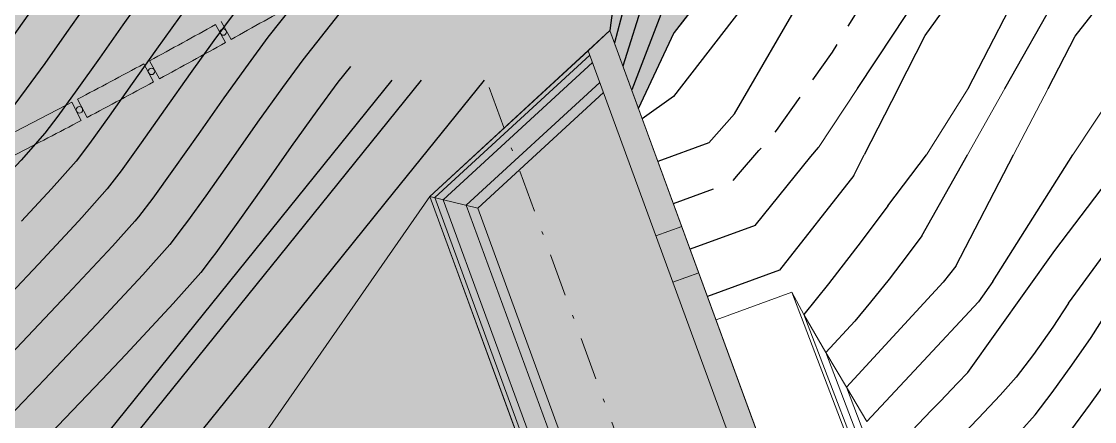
# Model space of a CAD drawing. Header units: millimetres. Extents: x -335 to 64136, y 248 to 109842.
# Drawn here: x -16.48 to 14.81, y 597.53 to 609.21 of the extents above; entities that cross this region are included whole.
import ezdxf

# ---------------------------------------------------------------- set-up
doc = ezdxf.new("R2010")
doc.units = ezdxf.units.MM
doc.header["$MEASUREMENT"] = 0
for name, pattern in [('NASCOSTA', [9.524999999999999, 6.35, -3.175]), ('TRATTEGGIATA2', [0.375, 0.25, -0.125]), ('TRATTOPUNTO2', [0.5, 0.25, -0.125, 0, -0.125])]:
    doc.linetypes.add(name, pattern=pattern)
for name, color, linetype in [('colore lago', 131, 'Continuous'), ('curve livello 1m', 2, 'Continuous'), ('curve livello 5m', 7, 'Continuous'), ('curve livello di scavo 1 m', 2, 'Continuous'), ('LIN010CO', 2, 'Continuous'), ('LIN010TR', 2, 'NASCOSTA'), ('LIN018CO', 6, 'Continuous'), ('LIN025CO', 7, 'Continuous'), ('TRATTCOLO-30', 253, 'Continuous'), ('TRATTCOLO-32', 255, 'Continuous')]:
    doc.layers.add(name, color=color, linetype=linetype)
doc.layers.add('Colori bordi', color=5, linetype='Continuous', plot=False)
doc.layers.add('no_plot', color=5, linetype='Continuous', plot=False)

# ---------------------------------------------------------------- blocks, each defined once
blk = doc.blocks.new('CONTORNO')
at = {"layer": 'Colori bordi', "lineweight": 0, "ltscale": 2, "flags": 128}
blk.add_lwpolyline([(-31.83024715010106, 118.9179519399622, 0.2781912939660241), (-69.07859010582615, 126.1408358634362), (-85.83009494427824, 120.004657439742), (-86.10525989600865, 120.7558459975553), (-102.9903825197835, 114.570722563818), (-98.15326363751956, 109.3137276651105), (-85.19983467704878, 114.0586477225297), (-84.42731888311391, 113.2190753062459), (-89.14397352362721, 103.0495060201356), (-84.30685464142152, 97.792511121399), (-77.78470810041472, 111.8548977488535), (-78.51044962687592, 112.1914972687373), (-77.18376179884945, 115.0519661426079, -0.1989123673796902), (-74.36765820678556, 117.6431476297439), (-67.47359293616319, 120.1632371078013, -0.2816447292015362), (-36.07444336033222, 114.4500518008281, 0.1755066773411139)], format="xyb", dxfattribs=at)
blk = doc.blocks.new('barrageflott')
at = {"layer": 'TRATTCOLO-32'}
h = blk.add_hatch(color=256, dxfattribs=at)
h.paths.add_polyline_path([(-40.67691753002873, 110.4231217600609), (-41.15748924885702, 110.0638853155397, -0.002639250744120517), (-39.85369007381087, 108.300381502384), (-39.36935275357973, 108.6545246376336, 0.002639250744116973)])
h.paths.add_polyline_path([(-39.25716675069998, 108.5009484511538), (-39.74182715073403, 108.1472475935734, -0.002639250744101069), (-38.45834038988687, 106.3689057472075), (-37.96997305427794, 106.7174704406352, 0.002639250744109729)])
h.paths.add_polyline_path([(-37.85955588555953, 106.5626176294172), (-38.34824120697158, 106.2144988901564, -0.002639250744143849), (-37.08523571027035, 104.4215529614594), (-36.59290260676062, 104.7644933574484, 0.002639250744123338)])
h.paths.add_polyline_path([(-36.48426879821636, 104.6083842932567), (-36.97691475170723, 104.265893469259, -0.002639250744139114), (-35.73455667465169, 102.4585793304432), (-35.23832257247705, 102.7958503132249, 0.002639250744122768)])
h.paths.add_polyline_path([(-35.13148641544103, 102.6385055330757), (-35.62802819065109, 102.3016876809706, -0.002639250744111712), (-34.4064809725096, 100.4802430944546), (-33.9064111540356, 100.8118002941192, 0.002639250744129094)])
h.paths.add_polyline_path([(-33.80138670346059, 100.6532404976024), (-34.30175897748268, 100.3221399276954, -0.002639250744078589), (-33.10118331971171, 98.48680451481778), (-32.5973435719643, 98.81260431313422, 0.002639250744100181)])
h.paths.add_polyline_path([(-32.49414464438451, 98.65285035969282), (-32.99828159042227, 98.32751063014439, -0.002639250744097403), (-31.81883543553704, 96.47852583962958), (-31.31129204148601, 96.79852537582337, 0.002639250744063179)])
h.paths.add_polyline_path([(-31.20993221332901, 96.63759828200273), (-31.71776750932622, 96.3180621930369, -0.002639250744102978), (-30.55960602012055, 94.45567126931564), (-30.04842574996292, 94.7698284456128, 0.002639250744125118)])
h.paths.add_polyline_path([(-29.94891835565795, 94.60774938226677), (-30.460385192986, 94.2940589707141, -0.002639250744062928), (-29.32366073217418, 92.41850692186563), (-28.80891083458846, 92.72678040910978, 0.002639250744101873)])
h.paths.add_polyline_path([(-28.71126896493661, 92.56357069867954), (-29.22630005727115, 92.25576723228733, -0.002639250744152593), (-28.11116216734808, 90.36730079773406), (-27.59291036058858, 90.6696500408143, 0.002639250744159465)])
h.paths.add_polyline_path([(-27.4971468609001, 90.5053311544616), (-28.01567445296678, 90.20345512650965, -0.0026392507441044), (-26.92226983667933, 88.30232274475566), (-26.4005842996994, 88.59870796791802, 0.002639250744119277)])
h.paths.add_polyline_path([(-26.30671176820761, 88.43330152268754), (-26.82866764477512, 88.13739264667674, -0.002639250744112393), (-25.7571401456662, 86.22384442242037), (-25.23208950912522, 86.51422663450649, 0.002639250744126293)])
h.paths.add_polyline_path([(-25.1401202952984, 86.34775439057557), (-25.66543579014251, 86.05785159500374, -0.002639250744129545), (-24.61592637370632, 84.13213926635217), (-24.08757971103478, 84.41648026593612, 0.002639250744081125)])
h.paths.add_polyline_path([(-23.9975259139319, 84.24896412367525), (-24.52613191878481, 83.96510554685665, -0.002639250744117161), (-23.49877865394228, 82.02748245216208), (-22.96720547211589, 82.30574483258533, 0.002639250744102623)])
h.paths.add_polyline_path([(-22.87907893881493, 82.13720682966232), (-23.41090591259126, 81.85942981483822, -0.002639250744108174), (-22.40584395347105, 79.91015085937397), (-21.87111418393033, 80.18229801363486, 0.002639250744105732)])
h.paths.add_polyline_path([(-21.78492650801491, 80.01276032223541), (-22.31990448584838, 79.74110141249548, -0.002639250744087263), (-21.33726605403353, 77.7804230349575), (-20.79945004353067, 78.04641916057153, 0.002639250744118918)])
h.paths.add_polyline_path([(-20.71521256344568, 77.87590408428514), (-21.25327116595872, 77.61039901792537, -0.002639250744117056), (-20.29318553309713, 75.63857915661356), (-19.75235403435363, 75.89838926029915, 0.002639250744117993)])
h.paths.add_polyline_path([(-19.6700778320228, 75.72691923136881), (-20.21114627458155, 75.4676029370894, -0.002639250744073535), (-19.27373974538932, 73.48490099610353), (-18.72996390784101, 73.7384908983222, 0.002639250744114349)])
h.paths.add_polyline_path([(-16.68350757488224, 69.21002784853044), (-17.23317691691045, 68.96947927867586, -0.002639250744130516), (-16.36453561045346, 66.95570166716061), (-15.81235747954634, 67.19043409299047, 0.002639250744103163)])
h.paths.add_polyline_path([(-17.6540927306196, 71.39369608346897), (-18.20096692482184, 71.14685885829385, -0.002639250744103309), (-17.30928556653089, 69.14317666215356), (-16.75983603970963, 69.3842269006418, 0.002639250744081492)])
h.paths.add_polyline_path([(-18.64965980718262, 73.56608847460302), (-19.19366690913739, 73.31299506693904, -0.002639250744106423), (-18.27906280475145, 71.31967188189446), (-17.73241416520614, 71.56700822150742, 0.002639250744093326)])
at = {"layer": 'LIN010CO', "lineweight": 0}
for p, q in [((-25.7571401456662, 86.22384442242037), (-25.23208950913977, 86.51422663450649)), ((-25.66543579012796, 86.05785159500374), (-25.1401202952984, 86.34775439057557)), ((-24.61592637370632, 84.13213926635217), (-24.08757971103478, 84.41648026593612)), ((-24.52613191878481, 83.96510554685665), (-23.9975259139319, 84.24896412367525)), ((-23.49877865394228, 82.02748245216208), (-22.96720547211589, 82.30574483258533)), ((-23.41090591259126, 81.85942981483822), (-22.87907893881493, 82.13720682966232))]:
    blk.add_line(p, q, dxfattribs=at)
for centre in [(-25.44867746676027, 86.28592973983905), (-24.30677189212292, 84.1906825616752), (-23.18897304069833, 82.08247602368647)]:
    blk.add_circle(centre, 0.09495690182756213, dxfattribs=at)
for radius, start, end in [(208.3435769920455, 28.94503477516262, 29.54990508477795), (208.3435769920455, 28.28786167476175, 28.89273198461384), (207.7435769920455, 28.28786167476175, 28.89273198461384), (208.3435769920455, 27.63068857339928, 28.23555888397402), (207.7435769920455, 27.63068857339928, 28.23555888397402), (208.3435769920455, 26.9735154732381, 27.57838578410201), (207.7435769920455, 26.9735154732381, 27.57838578410201)]:
    blk.add_arc((-207.5503023650672, -14.31788796625915), radius, start, end, dxfattribs=at)

msp = doc.modelspace()

# ---------------------------------------------------------------- hatches: boundary and pattern name
at = {"layer": 'colore lago', "linetype": 'Continuous', "lineweight": 0}
msp.add_hatch(color=256, dxfattribs=at).paths.add_polyline_path([(-26.73370956759089, 576.8685119284216), (-27.30585705186303, 576.2745351561769), (-28.35532905192002, 575.7555968302347), (-28.58868455275723, 576.5970420441897), (-34.21806672951851, 572.1988866633344), (-30.53147881839021, 558.9054801112668), (-31.43052363158557, 558.2030693211289), (-41.18732241555762, 563.7232004753475), (-46.81662176417075, 559.325037465054), (-45.40270517452217, 558.5250374660116), (-46.96419451468745, 558.5250374660407), (-48.93714481897831, 557.4798288705513), (-49.8721058743692, 556.9845151622592), (-50.64522729298977, 556.5749391327133), (-51.14210203713509, 556.3117101237019), (-51.74524641718079, 555.992182718999), (-52.2824951897789, 555.2098279720537), (-52.85073892785357, 554.3148620821755), (-53.30220074747984, 553.5384914334734), (-53.54947731515921, 553.023973443547), (-53.6369404265576, 552.320548589794), (-53.72317907244786, 551.5535862948761), (-53.90602198628829, 551.0318793408385), (-54.22497215894754, 550.2588156495492), (-54.58434453865692, 549.4663143283849), (-54.84206585535202, 548.9980489354218), (-55.85490524979895, 548.0194331581458), (-57.28506571587121, 546.6449277201771), (-58.09324035036906, 545.8516344548423), (-58.80894428702658, 545.1440194054319), (-59.32647195932867, 544.6270471943296), (-59.54011780081845, 544.4056824438028), (-59.77607541895185, 543.8685758448134), (-60.23959573850215, 543.2604954897122), (-60.9478962987493, 542.431781748908), (-61.53022710891736, 541.8169622364383), (-61.91661018677468, 541.4574666442657), (-62.79601031875126, 541.0828094351616), (-63.86363215083901, 540.7435491092199), (-64.63226587665912, 540.3877597246917), (-64.91308499994983, 539.9451372505007), (-65.21794600384663, 539.4423339316288), (-65.92871977099338, 538.8455349130979), (-66.83402371020992, 538.2035650002379), (-67.55836865626105, 537.5993037859023), (-67.87961807062737, 537.1036771145461), (-68.14968323487909, 536.6151977402785), (-68.40434802523004, 536.1569168727308), (-68.77118813719488, 535.593326674252), (-69.30455886336921, 534.8080397325118), (-69.90709661954378, 533.9425510969902), (-70.48143782153846, 533.1383558171672), (-71.16370847358547, 532.2224949698009), (-71.96992403766552, 531.1707513731542), (-72.65821984459825, 530.2986481062414), (-73.40124560720932, 529.3926801753566), (-74.13911543037165, 528.511793549698), (-74.80092151879279, 527.7388080989347), (-75.31575607735493, 527.1565436928229), (-75.6127113108966, 526.8478202010899), (-76.49509454061689, 526.2864442895677), (-77.21889347248424, 525.799017679981), (-77.46003731511945, 525.1472533129433), (-78.07823761928074, 523.4243263242986), (-86.41015757244958, 525.1172947290195), (-87.59322551968279, 525.3576969204748), (-86.66465891522301, 530.7054867151035), (-86.1196607462777, 536.210491597916), (-85.92366160076989, 541.773495137955), (-86.09065378826989, 547.3164867761386), (-86.61265696209801, 552.86748927858), (-87.52266062420739, 558.3474850061191), (-88.80066050213708, 563.7714886071933), (-90.39564646405114, 569.0904888513339), (-92.36265696209801, 574.279484212662), (-94.67265452069176, 579.3454861047519), (-97.2866529337777, 584.2334865930331), (-100.2456525675668, 588.9534878137363), (-103.2406476847543, 593.1574901941074), (-106.6316541544808, 597.3134884240878), (-110.4076551310433, 601.38848537233), (-113.6096509806527, 604.4364895227206), (-117.4396822986461, 607.7234930533612), (-120.8576563726535, 610.3084867881132), (-125.4606565348519, 613.4164852502597), (-130.2766507975472, 616.2134823205722), (-135.2356504313363, 618.6854824426425), (-140.3696531168832, 620.8094906213535), (-145.6396573893441, 622.6024898889316), (-151.0116514078988, 624.0434841516269), (-156.4606565348519, 625.13848537233), (-161.9536527506722, 625.86748927858), (-167.3326581828011, 626.2244839074863), (-172.8896650187386, 626.2334865930331), (-178.4516462199105, 625.8864864709628), (-183.945649515809, 625.1444820764316), (-189.4026502482308, 624.0594906213535), (-192.616741657898, 623.1925402038048), (-195.2626508585969, 624.4324917200008), (-196.819628212296, 628.4959830218302), (-196.2285259160132, 629.2299647069756), (-195.7601793416404, 630.0858913746649), (-195.5550924614369, 630.8069850245972), (-195.7625358460506, 631.5697264427888), (-196.2644476986322, 632.5129448681416), (-196.7926679213858, 633.4869564917478), (-197.0790364165011, 634.3420775045977), (-196.9926290067094, 634.8379835632384), (-196.7855507507781, 635.7624570641653), (-196.1906162306556, 638.047034937759), (-195.3750442231546, 640.9780285219474), (-194.4748820392567, 644.1612657920357), (-193.6261769899872, 647.2025747234163), (-192.9649763864879, 649.7077832915254), (-192.7985436970927, 650.4521095634425), (-192.6145605108329, 651.3160612296067), (-192.4941304120736, 651.8266102628129), (-192.1969432427729, 652.4412765970062), (-191.824498359653, 653.1978825951826), (-191.3354196451989, 654.3390347290713), (-190.7733717321977, 655.7195557725079), (-190.1710362454766, 657.2342586517786), (-189.561094809979, 658.7779562930825), (-188.976229050663, 660.2454616227349), (-188.4491205924139, 661.5315875669637), (-188.0124510602188, 662.5311470520844), (-187.6844953442493, 663.1880100908327), (-187.0289080916997, 664.2267656249621), (-185.3304867695121, 667.1667320616705), (-183.3135247998004, 670.3261849764838), (-182.0150133208232, 672.3004955651866), (6.941865296335266, 672.3004955651866), (24.51941962838401, 640.4189187649915), (22.35258369267041, 637.7930210485517), (19.43992191426452, 633.9084481755142), (16.56166317066464, 629.2165235141163), (13.26785342511658, 624.197014602121), (9.661700638126888, 619.3412978154245), (7.511879312324993, 615.3179904949372), (2.552440219543598, 608.8890108639187), (2.032797816034247, 607.7760846369654), (1.513155412612207, 606.6631584100994), (1.184432030974961, 607.5605553386574), (0.6790224921126651, 608.9403017787279), (-4.577972406609376, 604.103182896464), (0.1669476508098455, 591.1497539359714), (-0.6726247654739268, 590.3772381420583), (-10.84219405158427, 595.0938927825644), (-16.09918895032087, 590.2567739003732), (-12.89175261327244, 588.7691622761647), (-13.38813079263554, 587.6900720106366), (-13.659504927157, 587.4096183455711), (-14.15257550228915, 586.7878104749414), (-14.7198435977777, 586.0101163143279), (-15.32596338947832, 585.1478977090608), (-15.93558905327581, 584.2725165045574), (-16.51337476505495, 583.4553345462207), (-17.02397470068598, 582.7677136794243), (-17.43204303609735, 582.2810157496003), (-17.97068608758917, 581.8397765809657), (-18.69236869044897, 581.2545779064692), (-19.31936789915261, 580.7078887087571), (-20.03850833754467, 580.0721125455618), (-20.42828078132942, 579.739669682998), (-21.07225620825255, 579.438653404113), (-21.91495057308993, 579.140584304392), (-23.82434812745549, 578.5421725866488), (-24.70498363209543, 578.2362838847782), (-25.4121942920471, 577.9222349356439)])
at = {"layer": 'TRATTCOLO-30', "linetype": 'Continuous', "lineweight": 0}
h = msp.add_hatch(color=256, dxfattribs=at)
h.dxf.hatch_style = 1
h.paths.add_polyline_path([(-33.22158402287522, 551.6333235347863), (-32.82764517475215, 552.3296080915186), (-32.71078915939205, 552.263494139044, -0.1419504759836536), (-29.20962739270243, 548.680931246259), (-28.90768498316237, 548.1174156004142), (-25.12303016205323, 549.5815583590754), (-25.7571435889119, 551.8680975076438), (-43.50727787976274, 561.9106402985797), (-46.13432562179577, 559.858165657484), (-46.81667497725056, 559.325055913783), (-36.58884308511978, 553.538427049252)])
h.paths.add_polyline_path([(-25.7571435889119, 551.8680975076438), (-27.52197584362938, 558.231877030719), (-31.89804530554164, 574.0114737367564), (-34.21803711462479, 572.1988974826688), (-30.53144920349649, 558.9054909306158), (-31.4304940167064, 558.2030801404778), (-41.1872928006639, 563.723211294682), (-43.50727787976274, 561.9106402985797)])
h.paths.add_polyline_path([(-25.12303016205323, 549.5815583590754), (-22.23647742318343, 550.6982586897227), (-24.55399861601535, 559.0549701401485), (-23.7830942533771, 559.2687608410067), (-28.58865493789261, 576.5970528635387), (-31.89804530554164, 574.0114737367564), (-27.52197584362938, 558.231877030719)])
edge = h.paths.add_edge_path()
edge.add_line((3.751477181517942, 580.3175882615194), (9.181076194770242, 583.4042726033238))
edge.add_line((9.181076194770242, 583.4042726033383), (6.112986983090479, 591.7800250226298))
edge.add_line((6.112986983090479, 591.7800250226298), (6.86417554072915, 592.0551899743166))
edge.add_line((6.86417554072915, 592.0551899743166), (0.6790521069918327, 608.9403125980623))
edge.add_line((0.6790521069918327, 608.9403125980623), (-4.577942791715657, 604.1031937157984))
edge.add_line((-4.577942791715657, 604.103193715813), (0.1669772657035651, 591.1497647553495))
edge.add_line((0.1669772657035651, 591.1497647553349), (-0.6725951505802072, 590.3772489614073))
edge.add_line((-0.6725951505802072, 590.3772489614073), (-10.84216443669055, 595.0939036019279))
edge.add_line((-10.84216443669055, 595.0939036019133), (-16.09915933542715, 590.2567847197076))
edge.add_line((-16.09915933542715, 590.2567847197076), (-2.036772707972602, 583.7346381786936))
edge.add_line((-2.036772707972602, 583.7346381787081), (-1.700173188088854, 584.4603797051693))
edge.add_line((-1.700173188088854, 584.4603797051693), (1.160295685781705, 583.1336918771428))
edge.add_arc((-0.9434513372695505, 578.5978073145395), 5.000000030219407, 20.118090584624213, 65.11809058464382, ccw=False)

# ---------------------------------------------------------------- linework, layer by layer
at = {"layer": 'Colori bordi', "linetype": 'Continuous', "lineweight": 0, "flags": 128}
msp.add_lwpolyline([(16.56166317066464, 629.2165235141163), (13.26785342511658, 624.197014602121), (9.661700638126888, 619.3412978154245), (7.511879312324993, 615.3179904949372), (2.552440219543598, 608.8890108639187), (2.032797816034247, 607.7760846369654), (1.513155412612207, 606.6631584100994), (1.184432030974961, 607.5605553386574), (0.6790224921126651, 608.9403017787279), (-4.577972406609376, 604.103182896464), (0.1669476508098455, 591.1497539359714), (-0.6726247654739268, 590.3772381420583), (-10.84219405158427, 595.0938927825644), (-16.09918895032087, 590.2567739003732), (-12.89175261327244, 588.7691622761647), (-13.38813079263554, 587.6900720106366), (-13.659504927157, 587.4096183455711), (-14.15257550228915, 586.7878104749414), (-14.7198435977777, 586.0101163143279), (-15.32596338947832, 585.1478977090608), (-15.93558905327581, 584.2725165045574), (-16.51337476505495, 583.4553345462207)], dxfattribs=at)
at = {"layer": 'curve livello 1m', "color": 152, "linetype": 'TRATTEGGIATA2', "ltscale": 5, "flags": 128}
msp.add_lwpolyline([(2.528622621989882, 603.8909763293211), (4.218737655231337, 604.5100757774214), (4.424099903465788, 604.7526720262701), (5.020560357602619, 605.4412196866485), (5.53421717343673, 606.0207112108635), (7.165153845169073, 608.3118849051696), (9.939116735490927, 612.8207648778787), (13.68396726662405, 619.2025633679748), (17.98361106216845, 624.6132193352257), (22.83804697821262, 631.7580593724431), (25.61201101250418, 635.434531269713), (26.71759126495391, 636.431984294615)], dxfattribs=at)
at = {"layer": 'curve livello 5m', "color": 2}
for p, q in [((4.765991482795755, 611.74738092856), (2.552440219543598, 608.8890108639187)), ((1.513155412612207, 606.6631584100994), (2.552440219456287, 608.8890108638313)), ((9.08337835555659, 607.2527622515497), (8.095625092376679, 605.3125337386025)), ((5.624835269306743, 601.9548067853191), (3.52024728970656, 601.1838833681993))]:
    msp.add_line(p, q, dxfattribs=at)
at = {"layer": 'curve livello 5m', "color": 2, "flags": 128}
for points in [[(9.08337835555659, 607.2527622515497), (9.869768435396793, 608.7974561666067), (13.61461896652992, 614.0000097672907), (17.49816724177737, 619.5494001819768), (23.46218854274713, 627.6653841328387), (27.06834132973682, 632.9373042618552), (28.05776737465868, 634.0012179456405)], [(-9.7480474066694, 612.0551959398888), (-10.30013571401713, 611.375793621615), (-11.33377920913398, 610.0695449937646), (-11.33377920913398, 610.0695449937646), (-11.87908194847176, 609.3296409816264), (-12.54318624132492, 608.3992265626018), (-13.25121094356354, 607.3962999640951), (-13.92827491098495, 606.4388594134232), (-14.49949699950292, 605.6449031379905), (-14.88999606497299, 605.1324293652012), (-14.88999606497299, 605.1324293652012), (-15.60731484518391, 604.3261734964924), (-16.48421160507195, 603.3835581901092)], [(-33.000536850174, 577.6874139144218), (-31.79134998750004, 579.1841850198705), (-23.20061387776576, 585.7596714363333), (-5.675836723051077, 607.4964885678507)], [(7.790203618263433, 604.7125990437505), (8.095625092376679, 605.3125337386025)], [(11.11125411894983, 598.9656667351535), (13.65014650035238, 602.5257559698964), (15.7763364244741, 605.3125337386025)], [(7.790203618263433, 604.7125990437505), (5.624835269306743, 601.9548067853191)], [(11.11125411894983, 598.9656667351535), (10.81769043279866, 598.6522783053676), (10.30509923009896, 598.1182456352851)], [(10.30509621642642, 598.1182507632345), (10.06001668874461, 597.8629196653362), (9.287574592948033, 597.0591548369719), (8.77656348892134, 596.516593352573)]]:
    msp.add_lwpolyline(points, dxfattribs=at)
at = {"layer": 'curve livello di scavo 1 m', "linetype": 'Continuous', "lineweight": 0}
for p, q in [((5.980194747869348, 601.3059675132115), (3.771843980997176, 600.4970351540849)), ((8.225288375760385, 595.4389682988274), (5.980194747869348, 601.3059675132115))]:
    msp.add_line(p, q, dxfattribs=at)
at = {"layer": 'LIN010CO', "linetype": 'Continuous', "lineweight": 0}
for p, q in [((-4.431231441966418, 604.067589393673), (0.08855456308748444, 608.2263802333198)), ((-4.181221680628994, 604.0069582619342), (0.1681889932072522, 608.0089816426787)), ((-3.511590845737999, 603.8445627013004), (0.3814833446952548, 607.4266971791965)), ((-3.175396349572736, 603.7630304736538), (-4.577968200247312, 604.103175267084)), ((0.2669492479756741, 591.241756908961), (-4.431231441966418, 604.067589393673)), ((0.4373245792806415, 591.398524367936), (-4.181221680628994, 604.0069582619342)), ((0.8936610625672188, 591.8184132706826), (-3.511590845723447, 603.844562701315))]:
    msp.add_line(p, q, dxfattribs=at)
at = {"layer": 'LIN010TR', "linetype": 'TRATTOPUNTO2', "lineweight": 0, "ltscale": 5, "flags": 128}
msp.add_lwpolyline([(-2.845633745776183, 607.2819601160461), (6.660447523608411, 581.3307645374314), (9.357064050636211, 573.9691166712307, -0.448954292473764), (-14.44202403859589, 529.6540655714068), (-66.87892423399961, 517.1555592251405)], format="xyb", dxfattribs=at)
at = {"layer": 'LIN018CO', "color": 2}
msp.add_line((-5.87724221227171, 603.9008396150473), (-2.978338189540125, 607.4964885678653), dxfattribs=at)
at = {"layer": 'LIN018CO', "color": 2, "lineweight": 0}
msp.add_line((7.573713945224256, 598.5407235741166), (8.173417750628971, 597.5331557852785), dxfattribs=at)
at = {"layer": 'LIN018CO', "color": 2, "flags": 128}
for points in [[(-32.13921710969652, 577.6874139144218), (-31.3205112891016, 578.7008347958197), (-22.72950751264642, 585.2765260886533), (-4.815206238549479, 607.4964885678507)], [(-8.968873560429245, 600.0661417664248), (-5.87724221227171, 603.9008396150473)], [(-12.06050490858678, 596.2314439177878), (-8.968873560429245, 600.0661417664248)]]:
    msp.add_lwpolyline(points, dxfattribs=at)
at = {"layer": 'LIN018CO', "color": 2, "lineweight": 0, "flags": 128}
msp.add_lwpolyline([(5.980194747869348, 601.3059675132115), (6.335554226519264, 600.657128240973), (6.975089037790269, 599.5454719288989), (7.573713945224256, 598.5407235741166)], dxfattribs=at)
at = {"layer": 'LIN025CO', "linetype": 'Continuous', "lineweight": 0}
for p, q in [((0.04181519558125046, 608.3539767090276), (0.6790266984747291, 608.9402941493624)), ((0.6790266984601772, 608.9402941493624), (5.610094504372057, 595.4786897913307)), ((-4.577968200247312, 604.1031752670985), (0.04181519556669855, 608.3539767090422)), ((0.04181519561035429, 608.3539767090713), (4.786735253044128, 595.400547748535)), ((-3.17539634960184, 603.7630304736247), (0.4885697918937808, 607.1343557552188)), ((-10.84218984522221, 595.0938851531989), (-4.577968200247312, 604.1031752670985)), ((0.1669518571719095, 591.149746306606), (-4.577968200247312, 604.1031752670985)), ((1.122769111548507, 592.0292224670573), (-3.17539634960184, 603.7630304736247)), ((2.772169641669564, 603.2261033747507), (2.020981083870822, 602.9509384230057)), ((3.267981975542455, 601.8725568941752), (2.516793417743713, 601.5973919424157))]:
    msp.add_line(p, q, dxfattribs=at)
at = {"layer": 'no_plot'}
for p, q in [((1.769994998932191, 612.1888975494674), (0.8088380550901206, 608.5859146939054)), ((1.045184176400028, 611.7764753010285), (0.6790266984601772, 608.9402941493479)), ((2.093017993115893, 611.2109049360313), (1.057482909454222, 607.9071248684938)), ((5.780490013901101, 611.2147021920407), (2.529591296056708, 607.0168000551364)), ((2.306885366065501, 609.7899625885054), (1.313496614121789, 607.2082183965701)), ((2.529591296056708, 607.0168000551364), (1.622073752513927, 606.3658159973436)), ((3.561513607331392, 605.6679585524123), (2.076907832174868, 605.124138399349)), ((4.912726689114891, 603.2561167670517), (3.015716661334693, 602.5612304201511))]:
    msp.add_line(p, q, dxfattribs=at)
at = {"layer": 'no_plot', "linetype": 'Continuous', "lineweight": 0}
for p, q in [((7.899778157559297, 607.2527622515497), (6.759633788372696, 605.5303981471968)), ((11.12527769805394, 607.2527622515497), (9.914669190329107, 605.3125337386025)), ((12.19728316507764, 607.2527622515497), (11.10535621977698, 605.3125337386025)), ((13.45375107509545, 607.2527622515497), (12.44874996575464, 605.3125337386025)), ((15.46143710198459, 607.2527622515497), (14.18150838886442, 605.3125337386025)), ((8.342936595246385, 595.411328852513), (6.335554226519264, 600.6571282409875)), ((8.578233034145626, 595.3560499598404), (6.975089037790269, 599.5454719288989)), ((8.813529473103074, 595.3007710671825), (7.573713945238808, 598.5407235741166))]:
    msp.add_line(p, q, dxfattribs=at)
at = {"layer": 'no_plot', "flags": 128}
for points in [[(4.308800558500764, 606.5110242745448), (6.402313392550525, 610.1154368942532), (10.4939099999313, 615.8729296754916), (12.57438188169846, 619.6881346294119), (16.66597848907924, 625.5843632488848), (19.43994137941564, 628.6365266557129), (22.62999979003445, 633.0760401000896), (25.61201101250418, 637.3768177062318), (25.9632387080631, 637.8002035885163)], [(7.899778157559297, 607.2527622515497), (8.96823023866392, 608.8668240857094), (12.15828750534212, 613.722540872406), (17.49816724177737, 622.1159937181671), (22.2832548577274, 628.1509553942758), (25.88940650077649, 633.2841424666419), (27.41289584936686, 635.1708642270257)], [(11.12527769805394, 607.2527622515497), (12.92112795796066, 610.7397426031255), (17.35946949764849, 617.4683792980084), (19.99473464384147, 621.1448498045081), (24.01698180718751, 626.6942402191942), (26.86029414155865, 630.5094465639138), (28.73654563703104, 632.7700727650824)], [(12.19728316507764, 607.2527622515497), (13.75826999724023, 610.0264561998063), (17.01767670796772, 615.0902753530552), (20.62382949495742, 620.6396657677412), (25.27021822282342, 626.5358929964148), (29.33919475496742, 631.6770080659787)], [(13.45375107509545, 607.2527622515497), (14.24371381764587, 608.777843391277), (17.50312052837336, 612.9398865499695), (21.1092733153485, 619.3216850400947), (26.37980360774901, 625.8422179776405), (29.98483893225722, 630.5059603744173)], [(-5.874972377395068, 624.0646199886266), (-6.212913453579574, 623.3068952272313), (-6.654430181210671, 622.4095671783887), (-7.12163236769328, 621.5253405304554), (-7.536629820374117, 620.8069199716717), (-7.536629820374117, 620.8069199716717), (-7.84288223147513, 620.3667559327021), (-8.4047203959787, 619.6018665253521), (-9.113255202130574, 618.6586599745949), (-9.85959753816195, 617.6835445054037), (-9.85959753816195, 617.6835445054037), (-10.90652161950192, 616.3679137298038), (-12.19920171609618, 614.7783956773071), (-13.45544170896818, 613.2324611735401), (-14.39304547915589, 612.0475810441001), (-14.39304547915589, 612.0475810441001), (-14.88768207939637, 611.3764243110361), (-15.49008193163962, 610.5324582132614), (-16.13232138195661, 609.6227173167588), (-16.74647677640377, 608.7542361874237)], [(-5.209581561634593, 622.7823368712868), (-5.50434071423723, 622.1214337602885), (-5.889440678904691, 621.338765792623), (-6.296944028727637, 620.5675251360678), (-6.65891333672397, 619.9409039584441), (-6.65891333672397, 619.9409039584441), (-6.926032984309757, 619.5569838366516), (-7.416079779287145, 618.8898315742133), (-8.034078400291662, 618.0671474341814), (-8.685053525958836, 617.2166316796227), (-8.685053525958836, 617.2166316796227), (-9.767723446508796, 615.8560804298484), (-11.10454039670066, 614.2122903840079), (-12.4036730439845, 612.6135719895553), (-13.3732900558104, 611.3882356939882), (-13.3732900558104, 611.3882356939882), (-13.88481536912212, 610.6941632011747), (-14.50778336827415, 609.8213809962779), (-15.17195123592745, 608.8805781990684), (-15.80707615468481, 607.9824439292877), (-16.34291530727995, 607.2376673067499), (-16.70922587635931, 606.7569374511529)], [(-4.544190745859567, 621.500053753947), (-4.899625151884436, 620.7192365687386), (-5.357775561977803, 619.8210270099678), (-5.781196853088375, 619.074887945231), (-5.781196853088375, 619.074887945231), (-6.131464301841959, 618.578884244738), (-6.771950472452488, 617.7177105071767), (-7.510509513741169, 616.7497188538271), (-7.510509513741169, 616.7497188538271), (-8.628925273515677, 615.3442471298492), (-10.00987907727603, 613.6461850906942), (-11.35190437897171, 611.9946828056288), (-12.35353463246491, 610.7288903438764), (-12.35353463246491, 610.7288903438764), (-12.88194865878967, 610.011902091386), (-13.52548480480681, 609.1103037794107), (-14.21158108975277, 608.1384390815672), (-14.86767553286398, 607.2106516713409), (-15.42120615340599, 606.4412852223629), (-15.79961097067343, 605.9446834081771), (-15.79961097067343, 605.9446834081771), (-16.49471348426658, 605.1633982998044), (-17.68575603514972, 603.8830937184991), (-18.15936720030794, 603.3835581901092)], [(-3.213409114324065, 618.9354875192528), (-3.594472172044959, 618.1263616352678), (-4.025763885802633, 617.3428559187903), (-4.025763885802633, 617.3428559187903), (-4.450157929314344, 616.7537267206515), (-5.161421489305837, 615.8158932022504), (-5.161421489305837, 615.8158932022504), (-6.351328927471229, 614.3205805299383), (-7.820556438397659, 612.5139745042122), (-9.248367048887928, 610.7569044378631), (-10.31402378578849, 609.4101996436673), (-10.31402378578849, 609.4101996436673), (-10.87621523822662, 608.6473798717359), (-11.56088767797399, 607.6881493455892), (-12.29084079750527, 606.6541608464192), (-12.98887428923689, 605.6670671553163), (-13.57778784567262, 604.8485210535307), (-13.98038115927255, 604.3201753222108), (-13.98038115927255, 604.3201753222108), (-14.71991620607213, 603.4889486932241), (-14.81795894958549, 603.3835581901092)], [(-2.548018298563591, 617.653204401913), (-2.829482669768083, 617.055560249473), (-3.148047402167037, 616.4768399055918), (-3.148047402167037, 616.4768399055918), (-3.461517312651893, 616.041691769469), (-3.986877477088171, 615.3489803764548), (-3.986877477088171, 615.3489803764548), (-5.212530754507213, 613.8087472299392), (-6.725895119045788, 611.9478692108403), (-8.1965983839479, 610.1380152538493), (-9.294268362457558, 608.75085429357), (-9.294268362457558, 608.75085429357), (-9.873348527937821, 607.9651187619618), (-10.57858911455031, 606.9770721287366), (-11.33047065137424, 605.9120217288598), (-12.04947366743062, 604.8952748973259), (-12.65607869181321, 604.0521389691146), (-13.07076625358667, 603.5079212792205), (-13.07076625358667, 603.5079212792205), (-13.18141100402926, 603.3835581901092)], [(-7.227290332041491, 609.4149179331014), (-8.274512939112071, 608.0915089434582), (-8.274512939112071, 608.0915089434582), (-8.870481817576263, 607.2828576522168), (-9.596290551010213, 606.2659949119422), (-10.3701005051268, 605.1698826114168), (-11.11007304552248, 604.1234826394227), (-11.64242123947832, 603.3835581901092)], [(-6.889289100393114, 607.8940178190694), (-7.254757515766585, 607.4321635933463), (-7.254757515766585, 607.4321635933463), (-7.867615107287463, 606.6005965423699), (-8.61399198765929, 605.5549176949878), (-9.409730359068533, 604.4277434937992), (-10.17067242377442, 603.351690381374), (-10.81266038406528, 602.4593748003406), (-10.91857218970898, 602.320380811814)], [(3.561513607331392, 605.6679585524414), (4.308800558500764, 606.5110242745448)], [(4.912726689114891, 603.2561167670663), (6.53393393347443, 605.2698526140464), (6.759633788372696, 605.5303981471968)], [(8.782831049552726, 603.8310287784714), (9.914669190329107, 605.3125337386025)], [(9.775458480827467, 602.9494585131777), (11.10535621977698, 605.3125337386025)], [(10.76808591210221, 602.0678882478985), (12.44874996575464, 605.3125337386025)], [(11.84493652914472, 601.6200027642642), (14.18150838886442, 605.3125337386025)], [(14.04980790849305, 600.9877187819382), (16.63742559456961, 604.5178003317576), (17.25814731042129, 605.3125337386025)], [(8.782831049552726, 603.8310287784714), (8.00747149191676, 602.7911426453081), (7.049460564739377, 601.5535639375755), (6.335554226519264, 600.657128240973)], [(-14.81796711091073, 603.3835581901092), (-15.98710816381271, 602.1267965025343), (-17.60823441638848, 600.4169336050124), (-19.21149925993876, 598.7486992526699)], [(-13.18141947503381, 603.3835581901092), (-13.83253282579307, 602.6517162605176), (-15.13777659878605, 601.2486517091909), (-16.80760287333459, 599.4874230648436), (-17.51755703263979, 598.7486992526699)], [(-11.6424310092122, 603.3835581901092), (-11.73438479668465, 603.2557492554058), (-12.16116660667529, 602.6956596068792), (-12.16116660667529, 602.6956596068792), (-12.9451341867686, 601.8144914571474), (-14.28844503383215, 600.3705069157456), (-15.82608584879262, 598.7486992526699)], [(9.775458480827467, 602.9494585131777), (9.347327025781226, 602.3752630204269), (8.818340688870478, 601.691907320959), (8.279985856060478, 601.0159075941935), (7.823748913331031, 600.4637800194921), (7.823748913331031, 600.4637800194921), (6.975089037790269, 599.5454719288989)], [(-10.91857218970898, 602.3203932074118), (-11.25155170098941, 601.8834055639034), (-11.25155170098941, 601.8834055639034), (-12.05773554772958, 600.9772666538063), (-13.43911346884914, 599.4923621223586), (-14.14418251437081, 598.7486992526699)], [(10.76808591210221, 602.0678882478985), (10.39927431211919, 601.5981733489186), (7.573713945224256, 598.540723574102)], [(11.84493652914472, 601.6200027642642), (11.42293793435903, 601.0217042893507), (9.691289838897603, 599.1626748983851)], [(14.04980790849305, 600.9877187819382), (13.59497422361102, 600.2909895847713), (13.03112875024027, 599.4915843475189), (12.52742513040658, 598.8293246413102), (12.52742513040658, 598.8293246413102), (12.0612962732551, 598.3013801711074), (11.42498122117769, 597.628838008897), (10.91090620667029, 597.0947287118049)], [(11.51747716004257, 596.0692153231228), (12.09016013443699, 596.6674490101157), (12.66183630573443, 597.2658276414602), (13.07966872843036, 597.73313481729), (13.57730450134778, 598.3790783196907), (14.15338020195423, 599.1759594610937), (14.71074388321659, 599.9860387739479), (15.15224359815994, 600.6715767907606)], [(12.15030712984964, 594.9750804627708), (12.54194516752551, 595.466799055999), (13.10522422789592, 596.0697098678081), (13.63191232645414, 596.6369449932552), (14.12382890458622, 597.2700208969343), (14.69501029683971, 598.0476515848002), (15.28251009617753, 598.8805933014244), (15.82338189554804, 599.6796022914511), (16.25467928782683, 600.355434799583)], [(9.691286685206535, 599.1626802645494), (8.173417750628971, 597.533155785293)], [(-14.14417448901867, 598.7486992526553), (-15.20632452852504, 597.6284096137258), (-17.17005356734506, 595.5851038839044), (-19.14093964960256, 593.5621625770889), (-19.14093964960256, 593.5621625770889), (-19.34137142280878, 593.3651373862974), (-20.18588614823301, 592.1778001807559), (-21.3401642454125, 590.5461554012015), (-21.3401642454125, 590.5461554012015), (-21.59795359223853, 590.194553632771), (-22.11677880924316, 589.6520155663472), (-22.71480770214174, 589.0717529925621), (-23.38088775302521, 588.4590378595037), (-24.10386644388262, 587.819142115304), (-24.87259125680492, 587.1573377080656), (-25.67590967382483, 586.4788965859204), (-26.50266917694597, 585.7890906969858), (-27.34171724827382, 585.0931919893644), (-28.18190136979746, 584.3964724112172), (-29.01206902360781, 583.7042039106179), (-29.82106769170849, 583.0216584356838), (-30.31777767161901, 582.5947384601911)], [(-15.82607782345502, 598.7486992526553), (-16.00695607154984, 598.5579201539383), (-17.91657000000185, 596.5709224548643)]]:
    msp.add_lwpolyline(points, dxfattribs=at)

# ---------------------------------------------------------------- block references
at = {"layer": 'curve livello 1m', "linetype": 'Continuous', "lineweight": 0, "rotation": 270.1483386824503}
msp.add_blockref('barrageflott', (-96.81716841814898, 583.2268004666787), dxfattribs=at)
at = {"layer": 'TRATTCOLO-32', "linetype": 'Continuous', "lineweight": 0, "rotation": 270}
msp.add_blockref('CONTORNO', (-113.891673668623, 505.9499435532213), dxfattribs=at)

doc.saveas('drawing.dxf')
